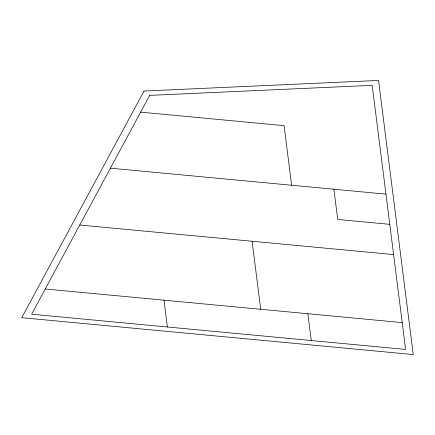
<?xml version="1.0" encoding="UTF-8"?>
<svg xmlns="http://www.w3.org/2000/svg" width="435" height="435" viewBox="0 0 435 435"><rect width="100%" height="100%" fill="white"/><g stroke="black" fill="none" stroke-linecap="round" stroke-linejoin="round"><path stroke-width="0.65" d="M140.657 112.143L284.082 125.65L291.619 185.239M110.425 168.176L385.959 194.124M389.782 224.351L337.718 219.447L333.89 189.225M79.757 225.02L393.604 254.573M45.245 288.992L402.217 322.607M307.877 313.722L311.27 340.54M252.099 241.251L260.712 309.28M164 300.172L167.393 326.989M144.034 91.035L21.75 317.691L413.25 354.558L378.564 80.442L144.034 91.035M149.7 95.379L31.641 314.206L405.61 349.425L372.191 85.331L149.7 95.379"/></g></svg>
